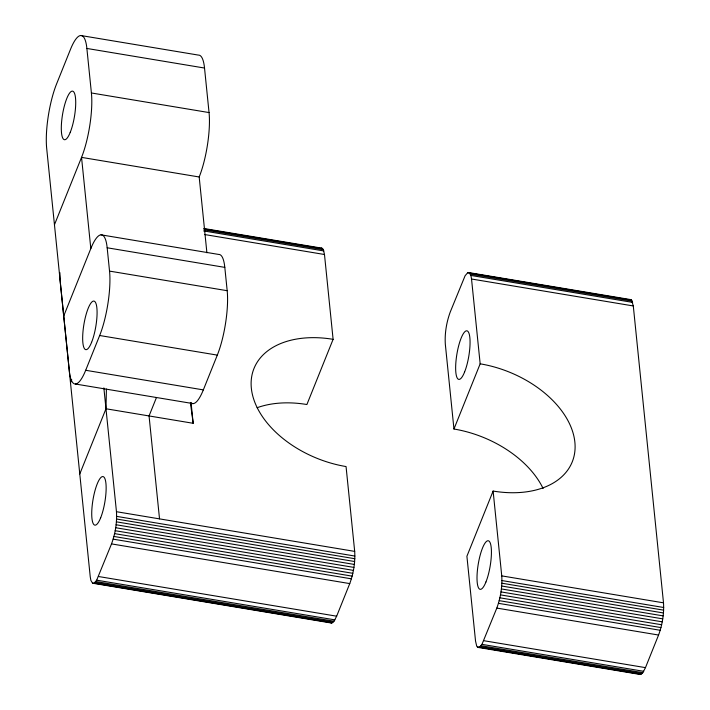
<?xml version="1.0" encoding="UTF-8"?>
<svg xmlns="http://www.w3.org/2000/svg" width="710" height="710" viewBox="0 0 710 710"><rect width="100%" height="100%" fill="white"/><g stroke="black" fill="none" stroke-linecap="round" stroke-linejoin="round"><path stroke-width="1.06" d="M79.777 473.969L105.985 408.774L106.42 389.044M59.915 272.684L60.039 280.015L90.25 576.902L90.898 580.46L92.593 583.212L94.102 583.141L96.675 580.177L111.523 543.904C115.277 533.654 117.15 522.613 116.458 511.706L103.864 387.9M92.593 583.212L331.543 623.06L334.019 621.215L336.655 616.191L349.755 583.593C353.509 573.343 355.382 562.302 354.689 551.386L346.054 466.559A92.273 59.8 21.9 0 1 251.349 388.246A92.273 59.8 21.9 0 1 333.105 339.327L324.479 254.499L323.361 249.654L321.417 248.03M493.113 491.063L466.905 556.258L475.54 641.077L476.659 645.922L477.874 647.396L479.383 647.325L481.957 644.36L496.814 608.088C500.559 597.838 502.44 586.797 501.748 575.881L493.113 491.063A92.273 59.8 21.9 0 0 574.869 442.144A92.273 59.8 21.9 0 0 480.164 363.822L471.529 279.003L470.89 275.436L469.195 272.684L467.686 272.755L465.112 275.72L450.255 311.992C446.51 322.242 444.629 333.283 445.321 344.199L453.956 429.017A92.273 59.8 21.9 0 1 543.106 488.489M477.874 647.396L640.358 674.5L642.834 672.663L645.47 667.631L658.569 635.033C662.323 624.782 664.196 613.742 663.504 602.834L633.293 305.948L631.607 300.179L629.442 299.709M54.457 224.75L81.543 157.38A46.132 11.324 -80.5 0 0 91.404 92.975L86.877 48.449A46.132 11.324 -80.5 0 0 70.538 49.23L56.56 84.002A46.132 11.324 -80.5 0 0 46.691 148.417L69.349 371.073A46.132 11.324 -80.5 0 0 85.688 370.283L203.335 389.888L217.313 355.115A46.132 11.324 -80.5 0 0 227.182 290.701L224.804 267.377A46.132 11.324 -80.5 0 0 218.68 254.437L101.033 234.833M63.74 315.941L90.818 248.571L81.543 157.38L199.182 176.985L206.903 252.787M70.494 382.788L71.728 379.726M85.688 370.283L99.666 335.51A46.132 11.324 -80.5 0 0 109.535 271.105L107.166 247.781A46.132 11.324 -80.5 0 0 90.818 248.571M156.422 397.627L149.056 415.945L159.528 518.877M333.105 339.327L306.897 404.522A92.273 59.8 21.9 0 0 257.127 407.717M453.956 429.017L480.164 363.822M80.745 35.5L198.392 55.096A46.132 11.324 -80.5 0 1 204.524 68.045L209.051 112.57A46.132 11.324 -80.5 0 1 199.182 176.985M86.877 48.449L204.524 68.045M91.404 92.975L209.051 112.57M204.116 228.531L322.136 248.189M468.467 272.525L630.95 299.638M203.672 228.895L322.793 248.731M467.686 272.755L631.607 300.179M204.24 229.818L323.361 249.654M470.41 274.158L632.175 301.102M203.628 230.919L323.831 250.941M470.89 275.436L632.654 302.389M204.551 234.522L324.479 254.499M471.529 279.003L633.293 305.948M107.166 247.781L224.804 267.377M109.535 271.105L227.182 290.701M99.666 335.51L217.313 355.115M75.473 384.021L193.12 403.617M105.985 408.774L193.173 423.293L191.052 402.419M116.458 511.706L354.689 551.386M501.748 575.881L663.504 602.834M116.653 516.374L354.885 556.054M501.943 580.558L663.699 607.503M116.582 519.028L354.814 558.717M501.863 583.212L663.628 610.156M116.396 521.841L354.618 561.521M501.677 586.016L663.442 612.97M116.094 524.752L354.325 564.441M501.375 588.936L663.14 615.881M115.686 527.725L353.917 567.405M500.967 591.9L662.732 618.854M115.18 530.698L353.411 570.378M500.47 594.882L662.226 621.827M114.585 533.627L352.817 573.307M499.875 597.811L661.631 624.756M113.911 536.458L352.142 576.138M499.201 600.642L660.957 627.587M113.165 539.147L351.397 578.827M498.455 603.331L660.211 630.276M111.523 543.904L349.755 583.593M496.814 608.088L658.569 635.033M98.424 576.502L336.655 616.191M483.705 640.686L645.47 667.631M96.675 580.177L334.898 619.865M481.957 644.36L643.721 671.314M95.788 581.534L334.019 621.215M481.078 645.709L642.834 672.663M94.927 582.519L333.159 622.208M480.217 646.703L641.973 673.648M94.102 583.141L332.333 622.821M477.226 646.846L641.148 674.269M639.639 674.34L640.358 674.5M331.543 623.06L330.168 622.351M190.378 402.455L193.173 423.293M203.335 389.888A46.132 11.324 -80.5 0 1 191.673 403.298M91.599 342.3A24.601 6.035 -80.5 0 0 95.06 301.794A24.601 6.035 -80.5 0 0 82.955 331.907A24.601 6.035 -80.5 0 0 91.599 342.3M70.237 132.362A24.601 6.035 -80.5 0 0 73.698 91.856A24.601 6.035 -80.5 0 0 61.593 121.969A24.601 6.035 -80.5 0 0 70.237 132.362M100.66 517.794A24.601 6.035 -80.5 0 0 104.121 477.289A24.601 6.035 -80.5 0 0 92.016 507.401A24.601 6.035 -80.5 0 0 100.66 517.794M485.942 581.978A24.601 6.035 -80.5 0 0 489.403 541.473A24.601 6.035 -80.5 0 0 477.297 571.585A24.601 6.035 -80.5 0 0 485.942 581.978M464.58 372.04A24.601 6.035 -80.5 0 0 468.041 331.534A24.601 6.035 -80.5 0 0 455.935 361.647A24.601 6.035 -80.5 0 0 464.58 372.04"/></g></svg>
